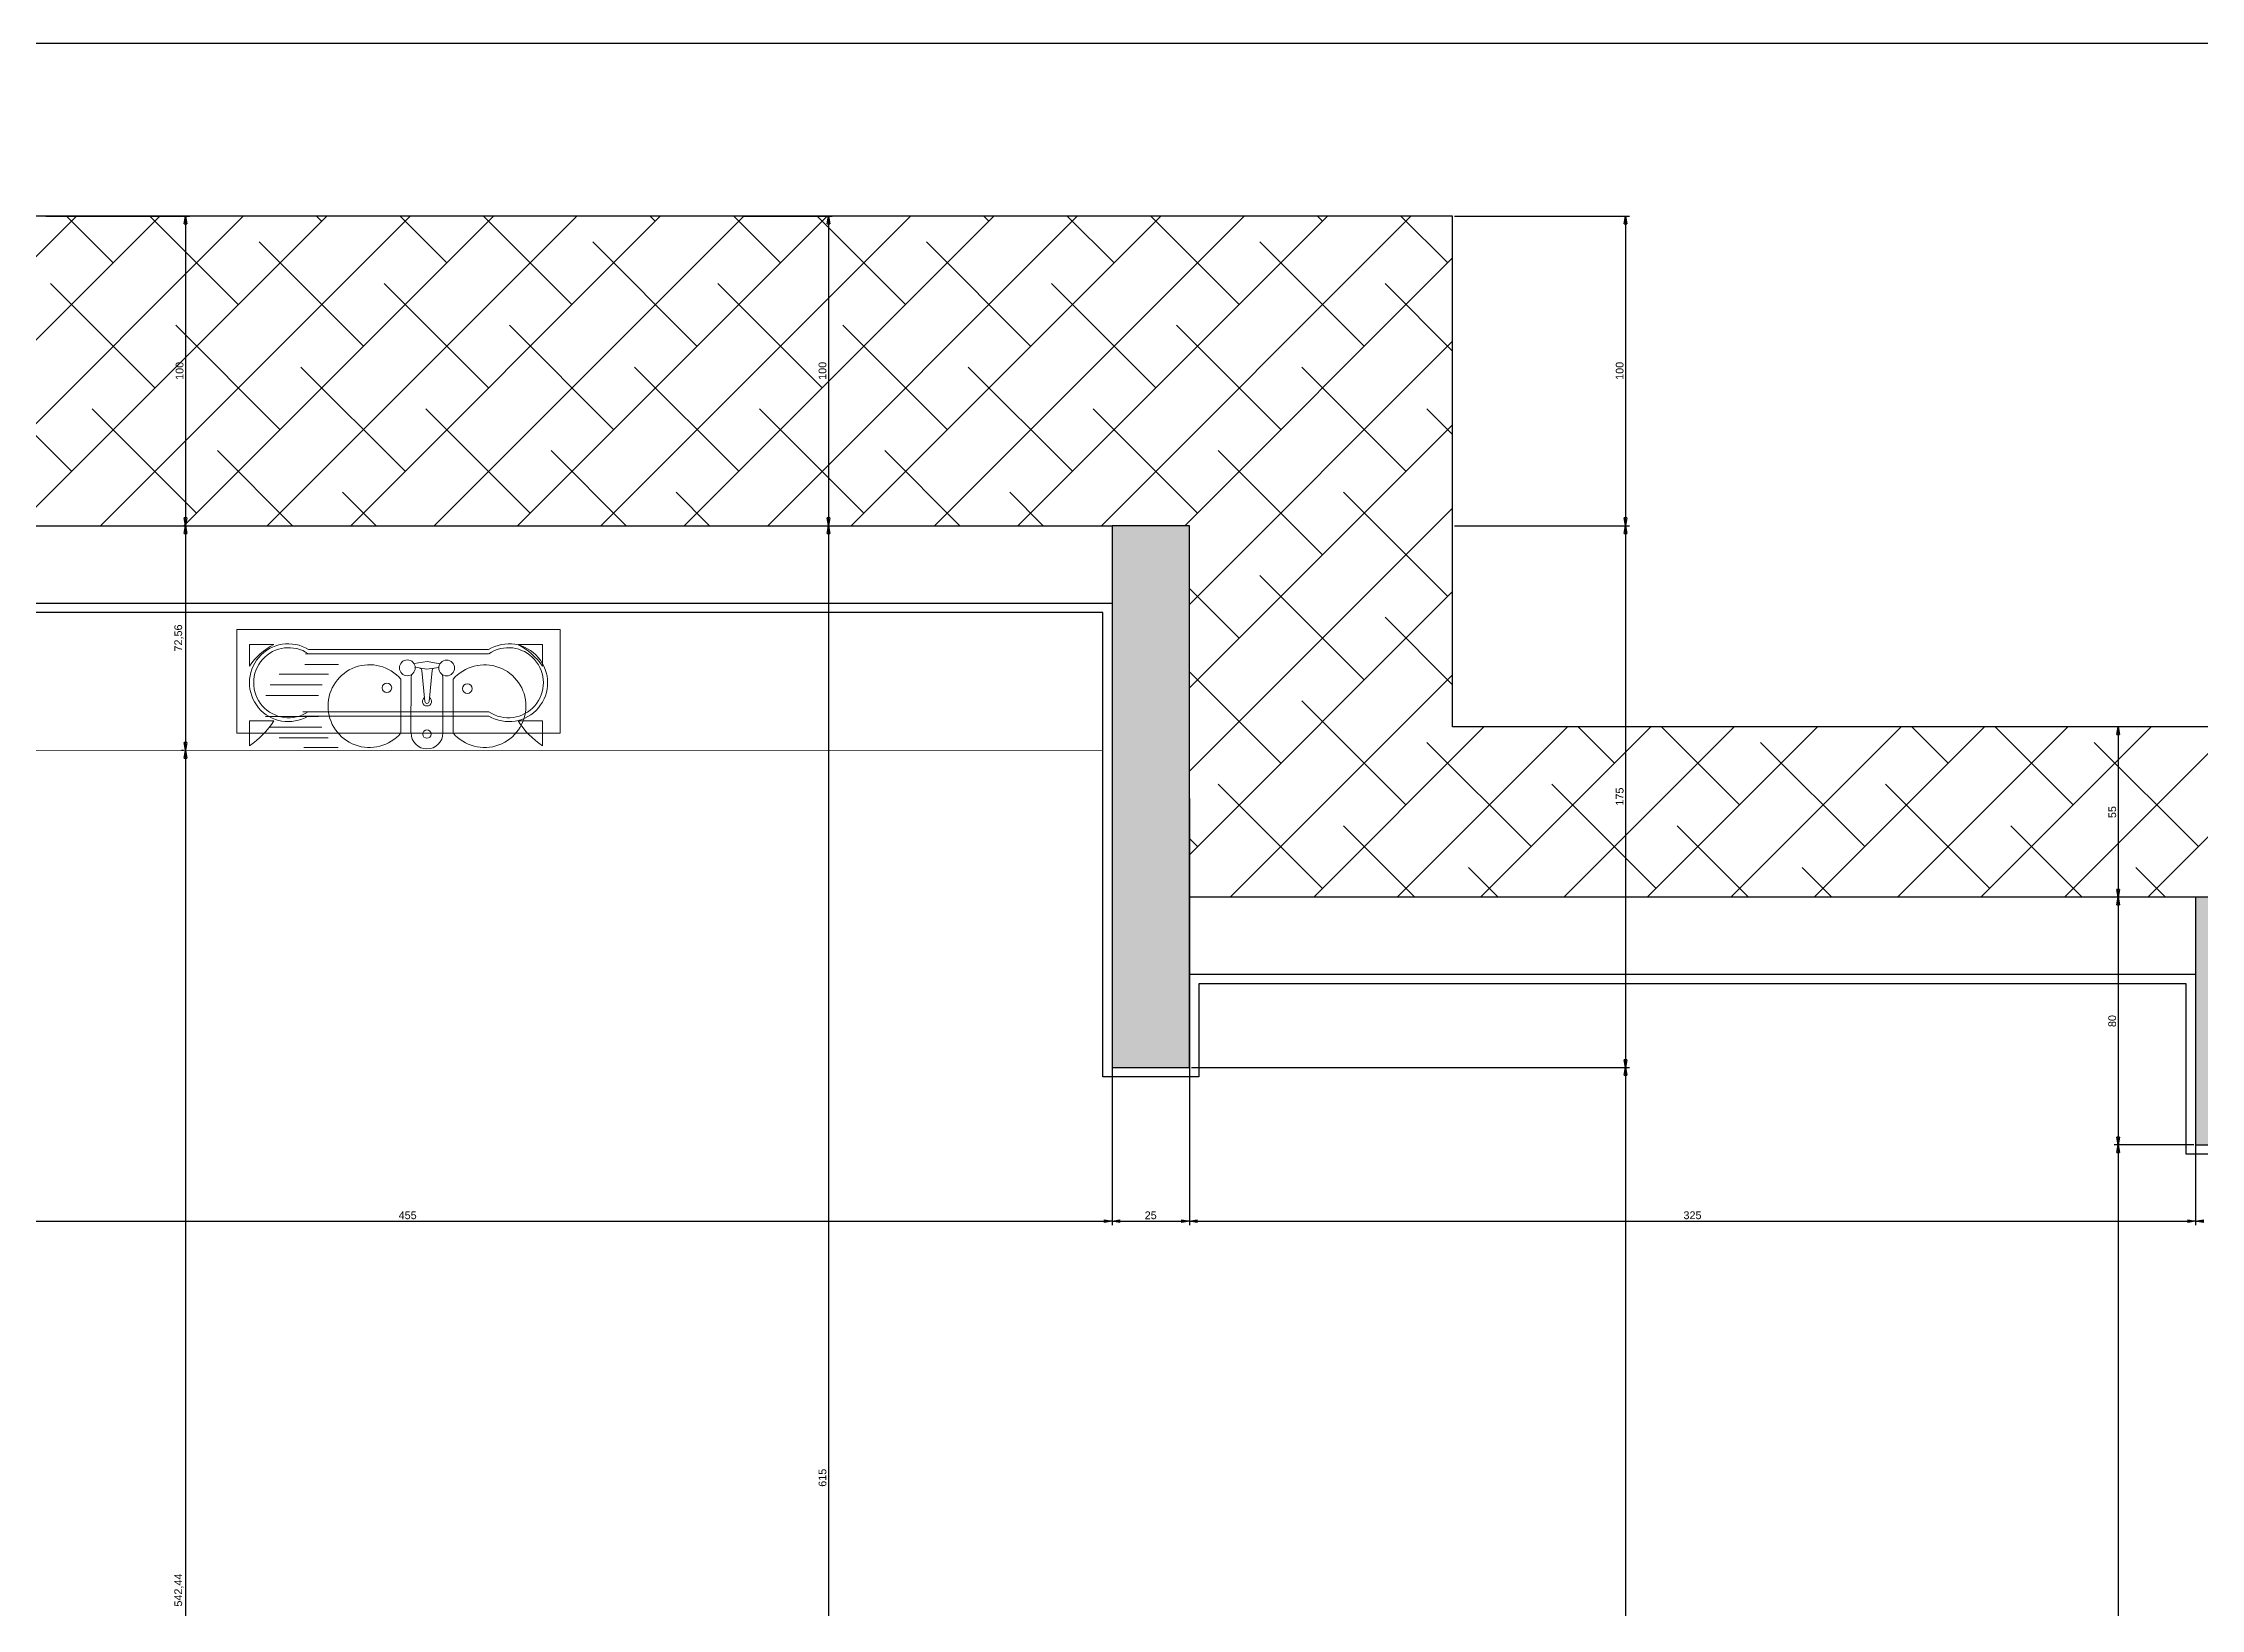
# Model space of a CAD drawing. Header units: millimetres. Extents: x -502 to 9998, y 2906 to 6004.
# Drawn here: x 1297 to 1994, y 4873 to 5378 of the extents above; entities that cross this region are included whole.
import ezdxf

# ---------------------------------------------------------------- set-up
doc = ezdxf.new("R2010")
doc.units = ezdxf.units.MM
doc.layers.add('Duvar', color=140, linetype='Continuous', lineweight=30)
doc.layers.add('ölçülendirme', color=80, linetype='Continuous', lineweight=30)
for name, color, linetype in [('furn', 17, 'Continuous'), ('kolon', 200, 'Continuous'), ('Sıva', 180, 'Continuous')]:
    doc.layers.add(name, color=color, linetype=linetype)
doc.styles.get("Standard").update_dxf_attribs({"font": 'arial.ttf'})

# ---------------------------------------------------------------- blocks, each defined once
blk = doc.blocks.new('_Closed')
at = {"color": 0, "linetype": 'ByBlock', "lineweight": -2}
for p, q in [((-1, 0.17), (0, 0)), ((-1, 0.17), (-1, -0.17)), ((0, 0), (-1, -0.17)), ((0, 0), (-1, 0))]:
    blk.add_line(p, q, dxfattribs=at)

msp = doc.modelspace()

# ---------------------------------------------------------------- hatches: boundary and pattern name
at = {"layer": 'kolon'}
h = msp.add_hatch(dxfattribs=at)
h.set_pattern_fill('ANGLE', color=256)
h.set_pattern_definition([(0, (0, 0), (0, 6.985), [5.08, -1.905]), (90, (0, 0), (-6.985, 4e-16), [5.08, -1.905])])
h.paths.add_polyline_path([(4787.34, 4657.42), (4817.34, 4657.42), (4817.34, 4582.42), (4787.34, 4582.42)])
h.paths.add_polyline_path([(5002.34, 3757.42), (4927.34, 3757.42), (4927.34, 3727.42), (5002.34, 3727.42)])
h.paths.add_polyline_path([(4987.34, 4077.42), (4927.34, 4077.42), (4927.34, 4047.42), (4987.34, 4047.42)])
h.paths.add_polyline_path([(4922.34, 4427.42), (4952.34, 4427.42), (4952.34, 4367.42), (4922.34, 4367.42)])
h.paths.add_polyline_path([(5157.34, 4107.42), (5127.34, 4107.42), (5127.34, 4047.42), (5157.34, 4047.42)])
h.paths.add_polyline_path([(5162.34, 4427.42), (5132.34, 4427.42), (5132.34, 4367.42), (5162.34, 4367.42)])
h.paths.add_polyline_path([(5347.34, 4607.42), (5272.34, 4607.42), (5272.34, 4577.42), (5347.34, 4577.42)])
h.paths.add_polyline_path([(5652.34, 4607.42), (5622.34, 4607.42), (5622.34, 4547.42), (5652.34, 4547.42)])
h.paths.add_polyline_path([(5652.34, 4087.42), (5622.34, 4087.42), (5622.34, 4027.42), (5652.34, 4027.42)])
h.paths.add_polyline_path([(5652.34, 3787.42), (5622.34, 3787.42), (5622.34, 3727.42), (5652.34, 3727.42)])
h.paths.add_polyline_path([(5847.34, 4077.42), (5792.34, 4077.42), (5792.34, 4047.42), (5847.34, 4047.42)])
h.paths.add_polyline_path([(5872.34, 4417.42), (5812.34, 4417.42), (5812.34, 4387.42), (5872.34, 4387.42)])
h.paths.add_polyline_path([(5872.34, 4892.42), (5822.34, 4892.42), (5822.34, 4847.42), (5872.34, 4847.42)])
h.paths.add_polyline_path([(4817.34, 5222.42), (4787.34, 5222.42), (4787.34, 5147.42), (4817.34, 5147.42)], flags=17)
h.paths.add_polyline_path([(5657.34, 5102.42), (5622.34, 5102.42), (5622.34, 5022.42), (5657.34, 5022.42)])
h.paths.add_polyline_path([(5297.34, 5222.42), (5272.34, 5222.42), (5272.34, 5047.42), (5297.34, 5047.42)])
h.paths.add_polyline_path([(4602.34, 3757.42), (4677.34, 3757.42), (4677.34, 3727.42), (4602.34, 3727.42)])
h.paths.add_polyline_path([(4617.34, 4077.42), (4677.34, 4077.42), (4677.34, 4047.42), (4617.34, 4047.42)])
h.paths.add_polyline_path([(4682.34, 4427.42), (4652.34, 4427.42), (4652.34, 4367.42), (4682.34, 4367.42)])
h.paths.add_polyline_path([(4447.34, 4107.42), (4477.34, 4107.42), (4477.34, 4047.42), (4447.34, 4047.42)])
h.paths.add_polyline_path([(4442.34, 4427.42), (4472.34, 4427.42), (4472.34, 4367.42), (4442.34, 4367.42)])
h.paths.add_polyline_path([(4257.34, 4607.42), (4332.34, 4607.42), (4332.34, 4577.42), (4257.34, 4577.42)])
h.paths.add_polyline_path([(3952.34, 4607.42), (3982.34, 4607.42), (3982.34, 4547.42), (3952.34, 4547.42)])
h.paths.add_polyline_path([(3952.34, 4087.42), (3982.34, 4087.42), (3982.34, 4027.42), (3952.34, 4027.42)])
h.paths.add_polyline_path([(3952.34, 3787.42), (3982.34, 3787.42), (3982.34, 3727.42), (3952.34, 3727.42)])
h.paths.add_polyline_path([(3757.34, 4077.42), (3812.34, 4077.42), (3812.34, 4047.42), (3757.34, 4047.42)])
h.paths.add_polyline_path([(3732.34, 4417.42), (3792.34, 4417.42), (3792.34, 4387.42), (3732.34, 4387.42)])
h.paths.add_polyline_path([(3732.34, 4892.42), (3782.34, 4892.42), (3782.34, 4847.42), (3732.34, 4847.42)])
h.paths.add_polyline_path([(4787.34, 5222.42), (4817.34, 5222.42), (4817.34, 5147.42), (4787.34, 5147.42)], flags=17)
h.paths.add_polyline_path([(3947.34, 5102.42), (3982.34, 5102.42), (3982.34, 5022.42), (3947.34, 5022.42)])
h.paths.add_polyline_path([(4307.34, 5222.42), (4332.34, 5222.42), (4332.34, 5047.42), (4307.34, 5047.42)])
h.paths.add_polyline_path([(1157.73, 4657.42), (1187.73, 4657.42), (1187.73, 4582.42), (1157.73, 4582.42)])
h.paths.add_polyline_path([(1372.73, 3757.42), (1297.73, 3757.42), (1297.73, 3727.42), (1372.73, 3727.42)])
h.paths.add_polyline_path([(1357.73, 4077.42), (1297.73, 4077.42), (1297.73, 4047.42), (1357.73, 4047.42)])
h.paths.add_polyline_path([(1292.73, 4427.42), (1322.73, 4427.42), (1322.73, 4367.42), (1292.73, 4367.42)])
h.paths.add_polyline_path([(1527.73, 4107.42), (1497.73, 4107.42), (1497.73, 4047.42), (1527.73, 4047.42)])
h.paths.add_polyline_path([(1532.73, 4427.42), (1502.73, 4427.42), (1502.73, 4367.42), (1532.73, 4367.42)])
h.paths.add_polyline_path([(1717.73, 4607.42), (1642.73, 4607.42), (1642.73, 4577.42), (1717.73, 4577.42)])
h.paths.add_polyline_path([(2022.73, 4607.42), (1992.73, 4607.42), (1992.73, 4547.42), (2022.73, 4547.42)])
h.paths.add_polyline_path([(2022.73, 4087.42), (1992.73, 4087.42), (1992.73, 4027.42), (2022.73, 4027.42)])
h.paths.add_polyline_path([(2022.73, 3787.42), (1992.73, 3787.42), (1992.73, 3727.42), (2022.73, 3727.42)])
h.paths.add_polyline_path([(2217.73, 4077.42), (2162.73, 4077.42), (2162.73, 4047.42), (2217.73, 4047.42)])
h.paths.add_polyline_path([(2242.73, 4417.42), (2182.73, 4417.42), (2182.73, 4387.42), (2242.73, 4387.42)])
h.paths.add_polyline_path([(2242.73, 4892.42), (2192.73, 4892.42), (2192.73, 4847.42), (2242.73, 4847.42)])
h.paths.add_polyline_path([(1187.73, 5222.42), (1157.73, 5222.42), (1157.73, 5147.42), (1187.73, 5147.42)], flags=17)
h.paths.add_polyline_path([(2027.73, 5102.42), (1992.73, 5102.42), (1992.73, 5022.42), (2027.73, 5022.42)])
h.paths.add_polyline_path([(1667.73, 5222.42), (1642.73, 5222.42), (1642.73, 5047.42), (1667.73, 5047.42)])
h.paths.add_polyline_path([(972.73, 3757.42), (1047.73, 3757.42), (1047.73, 3727.42), (972.73, 3727.42)])
h.paths.add_polyline_path([(987.73, 4077.42), (1047.73, 4077.42), (1047.73, 4047.42), (987.73, 4047.42)])
h.paths.add_polyline_path([(1052.73, 4427.42), (1022.73, 4427.42), (1022.73, 4367.42), (1052.73, 4367.42)])
h.paths.add_polyline_path([(817.73, 4107.42), (847.73, 4107.42), (847.73, 4047.42), (817.73, 4047.42)])
h.paths.add_polyline_path([(812.73, 4427.42), (842.73, 4427.42), (842.73, 4367.42), (812.73, 4367.42)])
h.paths.add_polyline_path([(627.73, 4607.42), (702.73, 4607.42), (702.73, 4577.42), (627.73, 4577.42)])
h.paths.add_polyline_path([(322.73, 4607.42), (352.73, 4607.42), (352.73, 4547.42), (322.73, 4547.42)])
h.paths.add_polyline_path([(322.73, 4087.42), (352.73, 4087.42), (352.73, 4027.42), (322.73, 4027.42)])
h.paths.add_polyline_path([(322.73, 3787.42), (352.73, 3787.42), (352.73, 3727.42), (322.73, 3727.42)])
h.paths.add_polyline_path([(127.73, 4077.42), (182.73, 4077.42), (182.73, 4047.42), (127.73, 4047.42)])
h.paths.add_polyline_path([(102.73, 4417.42), (162.73, 4417.42), (162.73, 4387.42), (102.73, 4387.42)])
h.paths.add_polyline_path([(102.73, 4892.42), (152.73, 4892.42), (152.73, 4847.42), (102.73, 4847.42)])
h.paths.add_polyline_path([(1157.73, 5222.42), (1187.73, 5222.42), (1187.73, 5147.42), (1157.73, 5147.42)], flags=17)
h.paths.add_polyline_path([(317.73, 5102.42), (352.73, 5102.42), (352.73, 5022.42), (317.73, 5022.42)])
h.paths.add_polyline_path([(677.73, 5222.42), (702.73, 5222.42), (702.73, 5047.42), (677.73, 5047.42)])

# ---------------------------------------------------------------- linework, layer by layer
at = {"layer": 'Duvar'}
for p, q in [((1752.73, 5322.42), (872.73, 5322.42)), ((1752.73, 5157.42), (1752.73, 5322.42)), ((1187.73, 5222.42), (1642.73, 5222.42)), ((1187.73, 5197.42), (1642.73, 5197.42)), ((2327.73, 5157.42), (1752.73, 5157.42)), ((1992.73, 5102.42), (1667.73, 5102.42)), ((1992.73, 5077.42), (1667.73, 5077.42))]:
    msp.add_line(p, q, dxfattribs=at)
at = {"layer": 'Duvar', "linetype": 'Continuous', "ltscale": 20}
for p, q in [((1208.24, 5222.42), (1308.24, 5322.42)), ((1235.18, 5222.42), (1335.18, 5322.42)), ((1262.13, 5222.42), (1362.13, 5322.42)), ((1289.07, 5222.42), (1389.07, 5322.42)), ((1320.1, 5307.33), (1305.01, 5322.42)), ((1316.01, 5222.42), (1416.01, 5322.42)), ((1360.51, 5293.86), (1331.95, 5322.42)), ((1342.95, 5222.42), (1442.95, 5322.42)), ((1369.89, 5222.42), (1469.89, 5322.42)), ((1387.45, 5320.8), (1385.83, 5322.42)), ((1396.83, 5222.42), (1496.83, 5322.42)), ((1427.86, 5307.33), (1412.77, 5322.42)), ((1423.77, 5222.42), (1523.77, 5322.42)), ((1468.27, 5293.86), (1439.71, 5322.42)), ((1450.71, 5222.42), (1550.71, 5322.42)), ((1477.65, 5222.42), (1577.65, 5322.42)), ((1495.21, 5320.8), (1493.6, 5322.42)), ((1504.59, 5222.42), (1604.59, 5322.42)), ((1535.62, 5307.33), (1520.54, 5322.42)), ((1531.53, 5222.42), (1631.53, 5322.42)), ((1576.03, 5293.86), (1547.48, 5322.42)), ((1558.47, 5222.42), (1658.47, 5322.42)), ((1585.41, 5222.42), (1685.41, 5322.42)), ((1602.98, 5320.8), (1601.36, 5322.42)), ((1612.36, 5222.42), (1712.36, 5322.42)), ((1643.39, 5307.33), (1628.3, 5322.42)), ((1639.3, 5222.42), (1739.3, 5322.42)), ((1683.8, 5293.86), (1655.24, 5322.42)), ((1710.74, 5320.8), (1709.12, 5322.42)), ((1751.15, 5307.33), (1736.06, 5322.42)), ((1400.92, 5280.39), (1367.24, 5314.07)), ((1508.68, 5280.39), (1475.01, 5314.07)), ((1616.45, 5280.39), (1582.77, 5314.07)), ((1724.21, 5280.39), (1690.53, 5314.07)), ((1666.24, 5222.42), (1752.73, 5308.91)), ((1333.57, 5266.92), (1299.89, 5300.6)), ((1441.33, 5266.92), (1407.66, 5300.6)), ((1549.09, 5266.92), (1515.42, 5300.6)), ((1656.86, 5266.92), (1623.18, 5300.6)), ((1752.73, 5278.81), (1730.94, 5300.6)), ((1373.98, 5253.45), (1340.3, 5287.13)), ((1481.74, 5253.45), (1448.07, 5287.13)), ((1589.51, 5253.45), (1555.83, 5287.13)), ((1697.27, 5253.45), (1663.59, 5287.13)), ((1667.73, 5196.97), (1752.73, 5281.97)), ((1306.63, 5239.98), (1272.95, 5273.66)), ((1414.39, 5239.98), (1380.71, 5273.66)), ((1522.15, 5239.98), (1488.48, 5273.66)), ((1629.92, 5239.98), (1596.24, 5273.66)), ((1737.68, 5239.98), (1704, 5273.66)), ((1347.04, 5226.51), (1313.36, 5260.19)), ((1454.8, 5226.51), (1421.13, 5260.19)), ((1562.56, 5226.51), (1528.89, 5260.19)), ((1670.33, 5226.51), (1636.65, 5260.19)), ((1667.73, 5170.03), (1752.73, 5255.03)), ((1752.73, 5251.87), (1744.41, 5260.19)), ((1378.07, 5222.42), (1353.77, 5246.71)), ((1485.83, 5222.42), (1461.54, 5246.71)), ((1593.6, 5222.42), (1569.3, 5246.71)), ((1710.74, 5213.04), (1677.06, 5246.71)), ((1405.01, 5222.42), (1394.18, 5233.24)), ((1512.77, 5222.42), (1501.95, 5233.24)), ((1620.54, 5222.42), (1609.71, 5233.24)), ((1667.73, 5143.09), (1752.73, 5228.09)), ((1751.15, 5199.57), (1717.47, 5233.24)), ((1724.21, 5172.63), (1690.53, 5206.3)), ((1683.8, 5186.1), (1667.73, 5202.16)), ((1667.73, 5116.15), (1752.73, 5201.15)), ((1752.73, 5171.04), (1730.94, 5192.83)), ((1697.27, 5145.69), (1667.73, 5175.22)), ((1680.94, 5102.42), (1752.73, 5174.21)), ((1737.68, 5132.22), (1704, 5165.89)), ((1707.88, 5102.42), (1762.88, 5157.42)), ((1734.82, 5102.42), (1789.82, 5157.42)), ((1761.76, 5102.42), (1816.76, 5157.42)), ((1788.7, 5102.42), (1843.7, 5157.42)), ((1805.03, 5145.69), (1793.3, 5157.42)), ((1815.64, 5102.42), (1870.64, 5157.42)), ((1845.44, 5132.22), (1820.24, 5157.42)), ((1842.59, 5102.42), (1897.59, 5157.42)), ((1869.53, 5102.42), (1924.53, 5157.42)), ((1896.47, 5102.42), (1951.47, 5157.42)), ((1912.79, 5145.69), (1901.06, 5157.42)), ((1923.41, 5102.42), (1978.41, 5157.42)), ((1953.21, 5132.22), (1928, 5157.42)), ((1950.35, 5102.42), (2005.35, 5157.42)), ((1977.29, 5102.42), (2032.29, 5157.42)), ((1778.09, 5118.75), (1744.41, 5152.42)), ((1885.85, 5118.75), (1852.18, 5152.42)), ((1993.62, 5118.75), (1959.94, 5152.42)), ((1710.74, 5105.28), (1677.06, 5138.95)), ((1818.5, 5105.28), (1784.83, 5138.95)), ((1926.26, 5105.28), (1892.59, 5138.95)), ((1740.54, 5102.42), (1717.47, 5125.48)), ((1848.3, 5102.42), (1825.24, 5125.48)), ((1956.06, 5102.42), (1933, 5125.48)), ((1670.33, 5118.75), (1667.73, 5121.34)), ((1767.48, 5102.42), (1757.89, 5112.01)), ((1875.24, 5102.42), (1865.65, 5112.01)), ((1983, 5102.42), (1973.41, 5112.01))]:
    msp.add_line(p, q, dxfattribs=at)
at = {"layer": 'furn', "color": 7, "lineweight": 5}
for p, q in [((1639.73, 5194.42), (1186.27, 5194.42)), ((1464.48, 5188.91), (1360.07, 5188.91)), ((1360.07, 5188.91), (1360.07, 5155.37)), ((1464.48, 5188.91), (1464.48, 5155.37)), ((1441.33, 5181.05), (1382.19, 5181.06)), ((1441.33, 5182.42), (1383.22, 5182.44)), ((1417.33, 5177.87), (1421.52, 5178.51)), ((1425.71, 5177.82), (1421.52, 5178.51)), ((1373.73, 5174.48), (1389.64, 5174.48)), ((1382.06, 5177.63), (1392.87, 5177.63)), ((1413.03, 5172.8), (1413.03, 5155.47)), ((1416.31, 5172.8), (1416.3, 5155.46)), ((1417.67, 5176.67), (1421.47, 5176.04)), ((1419.79, 5175.69), (1420.82, 5165.66)), ((1425.27, 5176.64), (1421.47, 5176.04)), ((1423.15, 5175.69), (1422.12, 5165.66)), ((1426.63, 5172.8), (1426.63, 5155.46)), ((1429.91, 5172.8), (1429.91, 5155.46)), ((1369.37, 5167.61), (1386.44, 5167.61)), ((1370.81, 5171.04), (1387.57, 5171.04)), ((1369.36, 5160.74), (1386.43, 5160.74)), ((1441.43, 5160.91), (1381.31, 5160.92)), ((1441.49, 5162.28), (1381.4, 5162.3)), ((1360.07, 5155.37), (1464.48, 5155.37)), ((1370.8, 5157.31), (1387.53, 5157.31)), ((1373.7, 5153.87), (1389.58, 5153.87)), ((1381.65, 5150.72), (1392.78, 5150.72))]:
    msp.add_line(p, q, dxfattribs=at)
msp.add_lwpolyline([(1639.73, 5194.42), (1639.73, 5149.86), (1246.38, 5149.85)], dxfattribs=at)
for points in [[(1364.11, 5184.01), (1371.99, 5184.01, 0.119256), (1364.11, 5177.07)], [(1458.77, 5184.01), (1450.89, 5184.01, -0.119256), (1458.77, 5177.07)], [(1364.11, 5159.41), (1371.99, 5159.41, -0.111052), (1364.11, 5151.35)], [(1458.78, 5159.41), (1450.9, 5159.41, 0.111056), (1458.78, 5151.35)]]:
    msp.add_lwpolyline(points, format="xyb", close=True, dxfattribs=at)
for centre, radius in [((1415.12, 5176.52), 2.56), ((1427.82, 5176.45), 2.56), ((1408.53, 5170.05), 1.54), ((1434.5, 5169.79), 1.54), ((1421.47, 5155.11), 1.37)]:
    msp.add_circle(centre, radius, dxfattribs=at)
for centre, radius, start, end in [((1376.68, 5171.7), 12.56, 58.60389, 300.77963), ((1376.8, 5171.7), 11.31, 55.76268, 303.58375), ((1447.87, 5171.69), 12.56, 239.17352, 121.35785), ((1447.75, 5171.69), 11.31, 236.37103, 124.19227), ((1402.87, 5164.14), 13.36, 40.45831, 319.5166), ((1421.47, 5172.8), 5.16, 161.92776, 179.98746), ((1418.99, 5175.61), 0.809, 5.83454, 81.14408), ((1423.95, 5175.61), 0.809, 98.85831, 174.16785), ((1421.47, 5172.8), 5.16, 359.98746, 17.12426), ((1440.07, 5164.13), 13.36, 220.45831, 139.5166), ((1421.47, 5165.66), 1.46, 122.19535, 57.80705), ((1421.47, 5165.66), 0.652, 180.0012, 0.0012), ((1421.47, 5155.46), 5.16, 179.98746, 359.98746)]:
    msp.add_arc(centre, radius, start, end, dxfattribs=at)
at = {"layer": 'kolon'}
for points in [[(1667.73, 5222.42), (1642.73, 5222.42), (1642.73, 5047.42), (1667.73, 5047.42)], [(2027.73, 5102.42), (1992.73, 5102.42), (1992.73, 5022.42), (2027.73, 5022.42)]]:
    msp.add_lwpolyline(points, close=True, dxfattribs=at)
at = {"layer": 'Sıva'}
for p, q in [((1639.73, 5194.42), (1190.73, 5194.42)), ((1639.73, 5044.42), (1639.73, 5194.42)), ((1989.73, 5074.42), (1670.73, 5074.42)), ((1670.73, 5074.42), (1670.73, 5044.42)), ((1989.73, 5019.42), (1989.73, 5074.42)), ((1670.73, 5044.42), (1639.73, 5044.42)), ((2030.73, 5019.42), (1989.73, 5019.42))]:
    msp.add_line(p, q, dxfattribs=at)
at = {"layer": 'ölçülendirme', "color": 90}
for p, q in [((130.23, 5378.26), (2215.23, 5378.26)), ((1343.47, 5319.92), (1343.47, 5224.92)), ((1551.13, 5319.92), (1551.13, 5224.92)), ((1808.61, 5319.92), (1808.61, 5224.92)), ((1343.47, 5219.92), (1343.47, 5152.35)), ((1551.13, 5219.92), (1551.13, 4609.92)), ((1808.61, 5219.92), (1808.61, 5049.92)), ((1967.72, 5154.92), (1967.72, 5104.92)), ((1343.47, 5147.35), (1343.47, 4609.92)), ((1967.72, 5099.92), (1967.72, 5024.92)), ((1808.61, 5044.92), (1808.61, 4609.92)), ((1967.72, 5019.92), (1967.72, 4609.92)), ((1190.23, 4997.76), (1640.23, 4997.76)), ((1645.23, 4997.76), (1665.23, 4997.76)), ((1670.23, 4997.76), (1990.23, 4997.76))]:
    msp.add_line(p, q, dxfattribs=at)
at = {"layer": 'ölçülendirme'}
for p, q in [((1298.36, 5322.42), (1344.72, 5322.42)), ((1523.36, 5322.42), (1552.38, 5322.42)), ((1753.36, 5322.42), (1809.86, 5322.42)), ((1298.36, 5222.42), (1344.72, 5222.42)), ((1298.36, 5222.42), (1344.72, 5222.42)), ((1523.36, 5222.42), (1552.38, 5222.42)), ((1523.36, 5222.42), (1552.38, 5222.42)), ((1753.36, 5222.42), (1809.86, 5222.42)), ((1753.36, 5222.42), (1809.86, 5222.42)), ((1992.11, 5157.42), (1966.47, 5157.42)), ((1342.85, 5149.85), (1342.22, 5149.85)), ((1342.85, 5149.85), (1342.22, 5149.85)), ((1642.73, 5134.29), (1642.73, 4996.51)), ((1642.73, 5134.29), (1642.73, 4996.51)), ((1667.73, 5134.29), (1667.73, 4996.51)), ((1667.73, 5134.29), (1667.73, 4996.51)), ((1992.11, 5102.42), (1966.47, 5102.42)), ((1992.11, 5102.42), (1966.47, 5102.42)), ((1992.73, 5101.79), (1992.73, 4996.51)), ((1992.73, 5101.79), (1992.73, 4996.51)), ((1668.36, 5047.42), (1809.86, 5047.42)), ((1668.36, 5047.42), (1809.86, 5047.42)), ((1992.11, 5022.42), (1966.47, 5022.42)), ((1992.11, 5022.42), (1966.47, 5022.42))]:
    msp.add_line(p, q, dxfattribs=at)

# ---------------------------------------------------------------- block references
at = {"layer": 'ölçülendirme', "color": 90, "xscale": 2.5, "yscale": 2.5, "zscale": 2.5}
for p, rotation in [((1343.47, 5322.42), 90), ((1551.13, 5322.42), 90), ((1808.61, 5322.42), 90), ((1343.47, 5222.42), 270), ((1343.47, 5222.42), 90), ((1551.13, 5222.42), 270), ((1551.13, 5222.42), 90), ((1808.61, 5222.42), 270), ((1808.61, 5222.42), 90), ((1967.72, 5157.42), 90), ((1343.47, 5149.85), 270), ((1343.47, 5149.85), 90), ((1967.72, 5102.42), 270), ((1967.72, 5102.42), 90), ((1808.61, 5047.42), 270), ((1808.61, 5047.42), 90), ((1967.72, 5022.42), 270), ((1967.72, 5022.42), 90), ((1642.73, 4997.76), 180), ((1667.73, 4997.76), 180), ((1992.73, 4997.76), 180)]:
    msp.add_blockref('_Closed', p, dxfattribs=dict(at, rotation=rotation))
for p in [(1642.73, 4997.76), (1667.73, 4997.76), (1992.73, 4997.76)]:
    msp.add_blockref('_Closed', p, dxfattribs=at)

# ---------------------------------------------------------------- texts
at = {"layer": 'ölçülendirme', "char_height": 2.5, "attachment_point": 5, "rotation": 90}
for s, insert in [('100', (1341.57, 5272.42)), ('100', (1549.22, 5272.42)), ('100', (1806.71, 5272.42)), ('72,56', (1341.35, 5186.14)), ('175', (1806.71, 5134.92)), ('55', (1965.82, 5129.92)), ('80', (1965.81, 5062.42)), ('615', (1549.22, 4914.92)), ('542,44', (1341.35, 4878.64))]:
    msp.add_mtext(s, dxfattribs=dict(at, insert=insert))
at = {"layer": 'ölçülendirme', "char_height": 2.5, "attachment_point": 5}
for s, insert in [('455', (1415.23, 4999.66)), ('25', (1655.23, 4999.66)), ('325', (1830.23, 4999.67))]:
    msp.add_mtext(s, dxfattribs=dict(at, insert=insert))

doc.saveas('drawing.dxf')
